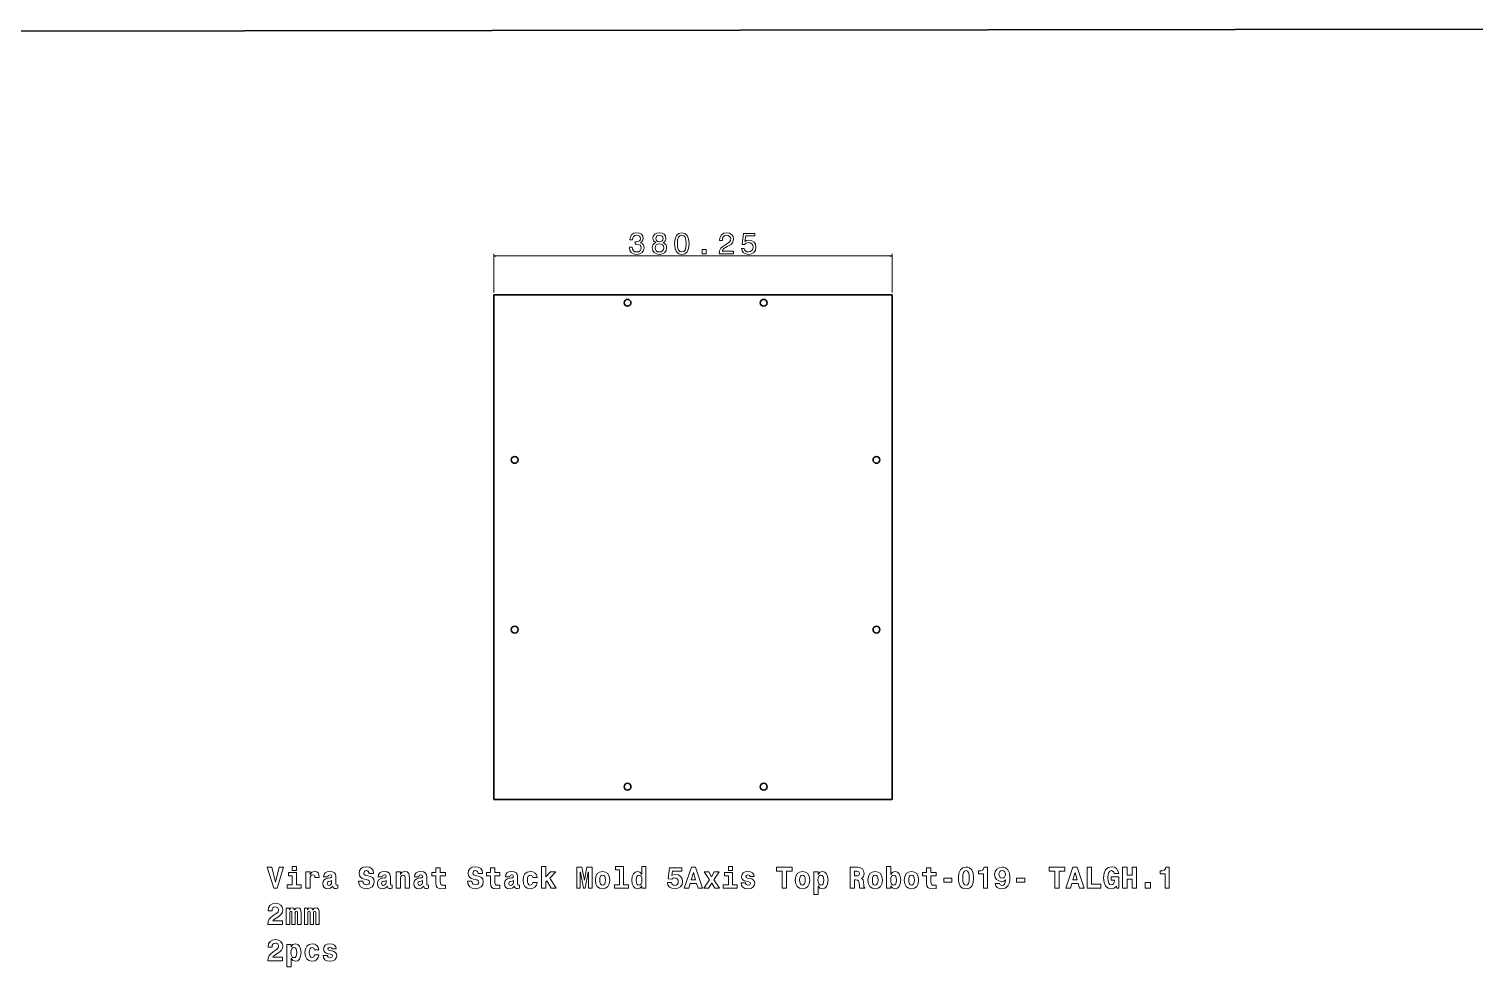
# Model space of a CAD drawing. Extents: x -2439 to 4698, y -548 to 933.
# Drawn here: x 3310 to 4698, y -323 to 572 of the extents above; entities that cross this region are included whole.
import ezdxf

# ---------------------------------------------------------------- set-up
doc = ezdxf.new("R2010")
doc.units = 0

msp = doc.modelspace()

# ---------------------------------------------------------------- linework, layer by layer
at = {"color": 7, "lineweight": 35}
for p, q in [((-2439.5, 561.4), (4698.2, 572.4)), ((3753.9, -163.3), (3753.9, 318.7)), ((4134.2, 318.7), (3753.9, 318.7)), ((4134.2, -163.3), (4134.2, 318.7)), ((4134.2, -163.3), (3753.9, -163.3))]:
    msp.add_line(p, q, dxfattribs=at)
at = {"color": 7, "lineweight": 13}
for p, q in [((3753.9, 320.7), (3753.9, 357.7)), ((3753.9, 355.7), (4134.2, 355.7)), ((4134.2, 320.7), (4134.2, 357.7))]:
    msp.add_line(p, q, dxfattribs=at)
for points in [[(3883.4, 364), (3883.4, 363.8), (3883.9, 361), (3885.2, 358.9), (3887.4, 357.6), (3890.2, 357.1), (3893.2, 357.6), (3895.4, 358.9), (3896.9, 360.9), (3897.4, 363.5), (3897.2, 365.2), (3896.5, 366.6), (3895.5, 367.6), (3894.1, 368.4), (3896, 370), (3896.6, 372.5), (3896.2, 374.7), (3895, 376.4), (3893, 377.5), (3890.2, 377.8), (3887.6, 377.4), (3885.6, 376.1), (3884.3, 374.1), (3883.9, 371.4), (3883.9, 371.2), (3886.4, 371.2), (3886.7, 373.1), (3887.4, 374.4), (3888.6, 375.2), (3890.3, 375.5), (3891.8, 375.3), (3892.9, 374.6), (3893.6, 373.7), (3893.9, 372.3), (3893.6, 370.9), (3892.9, 370), (3891.7, 369.4), (3890.1, 369.2), (3888.9, 369.3), (3888.9, 367), (3890.3, 367), (3892.2, 366.8), (3893.5, 366.1), (3894.3, 365), (3894.6, 363.5), (3894.3, 361.8), (3893.5, 360.6), (3892.1, 359.8), (3890.4, 359.5), (3888.6, 359.8), (3887.2, 360.7), (3886.4, 362.1), (3886.1, 364)], [(3908.5, 368.5), (3907, 367.7), (3906, 366.5), (3905.3, 365.1), (3905.1, 363.4), (3905.6, 360.9), (3906.9, 358.9), (3909.1, 357.6), (3912, 357.1), (3914.9, 357.6), (3917.1, 358.9), (3918.4, 360.9), (3918.9, 363.4), (3918.7, 365.1), (3918.1, 366.5), (3917, 367.7), (3915.6, 368.5), (3916.8, 369.2), (3917.6, 370.1), (3918.1, 371.3), (3918.2, 372.7), (3917.8, 374.7), (3916.6, 376.4), (3914.6, 377.4), (3912, 377.8), (3909.4, 377.4), (3907.5, 376.4), (3906.2, 374.7), (3905.8, 372.7), (3906, 371.3), (3906.4, 370.1)], [(3908.5, 372.5), (3908.8, 373.7), (3909.5, 374.7), (3910.6, 375.3), (3912, 375.5), (3913.5, 375.3), (3914.6, 374.7), (3915.3, 373.7), (3915.5, 372.5), (3915.3, 371.2), (3914.6, 370.2), (3913.5, 369.5), (3912, 369.3), (3910.6, 369.5), (3909.5, 370.2), (3908.8, 371.2)], [(3926.4, 367.5), (3926.9, 362.9), (3928.2, 359.7), (3930.4, 357.8), (3933.4, 357.1), (3936.3, 357.8), (3938.5, 359.7), (3939.8, 362.9), (3940.3, 367.5), (3939.8, 372), (3939.3, 373.8), (3938.5, 375.2), (3936.3, 377.2), (3933.4, 377.8), (3930.4, 377.2), (3928.2, 375.2), (3926.9, 372)], [(3929.2, 367.5), (3929.4, 371), (3930.2, 373.5), (3931.5, 374.9), (3933.4, 375.5), (3935.3, 374.9), (3936.6, 373.5), (3937.3, 371), (3937.5, 367.5), (3937.3, 364), (3936.6, 361.4), (3935.3, 360), (3933.4, 359.5), (3931.5, 360), (3930.2, 361.4), (3929.4, 364)], [(3969, 357.7), (3982.8, 357.7), (3982.8, 360.2), (3971.9, 360.2), (3972.5, 361.5), (3973.6, 362.7), (3976.8, 364.7), (3978.5, 365.6), (3980.4, 366.8), (3981.7, 368.3), (3982.5, 370), (3982.8, 371.9), (3982.3, 374.3), (3980.9, 376.2), (3978.9, 377.4), (3976.2, 377.8), (3973.4, 377.4), (3971.3, 376), (3970, 373.8), (3969.5, 371), (3969.5, 370.6), (3972.1, 370.6), (3972.1, 370.8), (3972.4, 372.8), (3973.2, 374.2), (3974.4, 375.1), (3976.1, 375.5), (3977.7, 375.2), (3979, 374.4), (3979.8, 373.3), (3980.1, 371.9), (3979.9, 370.6), (3979.3, 369.5), (3978.4, 368.5), (3977.1, 367.6), (3975.4, 366.7), (3972.6, 364.9), (3970.6, 363), (3969.4, 360.7), (3969, 357.8)], [(3990.3, 362.9), (3990.9, 360.6), (3992.3, 358.7), (3994.4, 357.6), (3997.1, 357.1), (4000, 357.6), (4002.2, 359.1), (4003.7, 361.3), (4004.2, 364.2), (4003.7, 366.9), (4002.4, 369), (4000.2, 370.3), (3997.4, 370.8), (3995.2, 370.5), (3993.6, 369.5), (3994.4, 374.9), (4003.1, 374.9), (4003.1, 377.3), (3992.4, 377.3), (3990.9, 366.7), (3993.2, 366.7), (3994.8, 368), (3997, 368.5), (3998.8, 368.2), (4000.2, 367.3), (4001.1, 365.9), (4001.4, 364), (4001.1, 362.2), (4000.2, 360.8), (3998.8, 359.9), (3997, 359.6), (3995.4, 359.8), (3994.3, 360.5), (3993.4, 361.5), (3993, 362.9)], [(3907.9, 363.5), (3908.2, 365), (3909, 366.2), (3910.3, 366.9), (3912, 367.2), (3913.7, 366.9), (3915, 366.2), (3915.9, 365), (3916.2, 363.5), (3915.9, 361.9), (3915, 360.6), (3913.7, 359.8), (3912, 359.5), (3910.3, 359.8), (3909, 360.6), (3908.2, 361.9)], [(3952.7, 357.7), (3956.7, 357.7), (3956.7, 362), (3952.7, 362)], [(3541.9, -228), (3537.7, -228), (3543.8, -248), (3547.2, -248), (3553.3, -228), (3549.1, -228), (3545.5, -242.1)], [(3570, -244.8), (3565.6, -244.8), (3565.6, -233), (3557.8, -233), (3557.8, -236.3), (3561.5, -236.3), (3561.5, -244.8), (3556.6, -244.8), (3556.6, -248), (3570, -248)], [(3561.5, -227.3), (3561.5, -231.2), (3565.6, -231.2), (3565.6, -227.3)], [(3574.4, -232.5), (3574.4, -248), (3578.5, -248), (3578.5, -240.1), (3578.6, -238.1), (3579, -236.6), (3579.8, -235.6), (3581.2, -235.3), (3582.6, -236), (3583, -236.8), (3583.2, -237.8), (3583.2, -237.9), (3587.2, -237.9), (3587.2, -237.7), (3586.9, -235.2), (3586.2, -233.4), (3584.9, -232.4), (3583, -232), (3581.5, -232.2), (3580.3, -232.8), (3579.3, -233.8), (3578.5, -235.2), (3578.5, -232.5)], [(3595.4, -237.2), (3595.9, -235.7), (3597.4, -235.2), (3598.7, -235.6), (3599.2, -236.7), (3599, -237.6), (3598.4, -238.1), (3597.4, -238.2), (3595.8, -238.4), (3593.6, -239), (3592, -240), (3591, -241.6), (3590.7, -243.6), (3591, -245.6), (3592, -247.2), (3593.5, -248.2), (3595.6, -248.6), (3598.1, -247.9), (3600.2, -246.1), (3600.6, -247.2), (3601.2, -247.9), (3602, -248.2), (3603.3, -248.3), (3604.9, -248.1), (3604.9, -245.1), (3604.2, -245.2), (3603.3, -244.8), (3603.1, -243.7), (3603.1, -236.8), (3602.8, -234.7), (3601.7, -233.2), (3599.9, -232.3), (3597.4, -232), (3594.9, -232.4), (3593, -233.4), (3591.9, -234.9), (3591.5, -237), (3591.5, -237.2)], [(3639.1, -234), (3638.7, -231.2), (3637.3, -229.2), (3635.1, -227.9), (3632, -227.5), (3629.3, -227.9), (3627.2, -229.2), (3625.8, -231.2), (3625.4, -233.8), (3625.7, -235.9), (3626.6, -237.5), (3628.3, -238.6), (3630.6, -239.3), (3632.5, -239.7), (3634.1, -240.2), (3635, -240.9), (3635.4, -242.1), (3635.1, -243.2), (3634.5, -244.1), (3633.5, -244.6), (3632.2, -244.8), (3631, -244.6), (3630, -243.9), (3629.3, -242.8), (3629, -241.4), (3624.7, -241.4), (3625.3, -244.4), (3626.8, -246.7), (3629.1, -248.1), (3632.1, -248.6), (3635.3, -248.1), (3637.7, -246.8), (3639.2, -244.7), (3639.7, -241.9), (3639.3, -239.5), (3638.1, -237.9), (3636.1, -236.9), (3633.6, -236.2), (3631.9, -235.8), (3630.7, -235.3), (3630, -234.6), (3629.7, -233.5), (3630.4, -231.9), (3631.2, -231.4), (3632.3, -231.2), (3633.3, -231.4), (3634.1, -231.9), (3634.8, -233.7), (3634.8, -234)], [(3647.5, -237.2), (3647.9, -235.7), (3649.4, -235.2), (3650.8, -235.6), (3651.2, -236.7), (3651, -237.6), (3650.5, -238.1), (3649.4, -238.2), (3647.8, -238.4), (3645.6, -239), (3644, -240), (3643.1, -241.6), (3642.8, -243.6), (3643.1, -245.6), (3644, -247.2), (3645.6, -248.2), (3647.6, -248.6), (3650.1, -247.9), (3652.3, -246.1), (3652.6, -247.2), (3653.2, -247.9), (3654.1, -248.2), (3655.3, -248.3), (3657, -248.1), (3657, -245.1), (3656.3, -245.2), (3655.3, -244.8), (3655.2, -243.7), (3655.2, -236.8), (3654.8, -234.7), (3653.8, -233.2), (3652, -232.3), (3649.4, -232), (3646.9, -232.4), (3645.1, -233.4), (3643.9, -234.9), (3643.5, -237), (3643.5, -237.2)], [(3660.6, -232.5), (3660.6, -248), (3664.7, -248), (3664.7, -240.3), (3664.8, -238.2), (3665.2, -236.7), (3666.1, -235.8), (3667.4, -235.5), (3668.4, -235.8), (3669, -236.5), (3669.2, -237.8), (3669.3, -239.4), (3669.3, -248), (3673.4, -248), (3673.4, -238.6), (3673.2, -235.8), (3672.7, -233.8), (3671.3, -232.5), (3669, -232), (3667.6, -232.2), (3666.4, -232.7), (3665.5, -233.6), (3664.7, -234.9), (3664.7, -232.5)], [(3682.2, -237.2), (3682.6, -235.7), (3684.1, -235.2), (3685.5, -235.6), (3685.9, -236.7), (3685.7, -237.6), (3685.2, -238.1), (3684.1, -238.2), (3682.5, -238.4), (3680.3, -239), (3678.7, -240), (3677.8, -241.6), (3677.5, -243.6), (3677.8, -245.6), (3678.7, -247.2), (3680.3, -248.2), (3682.3, -248.6), (3684.8, -247.9), (3687, -246.1), (3687.3, -247.2), (3687.9, -247.9), (3688.8, -248.2), (3690, -248.3), (3691.7, -248.1), (3691.7, -245.1), (3691, -245.2), (3690, -244.8), (3689.9, -243.7), (3689.9, -236.8), (3689.5, -234.7), (3688.5, -233.2), (3686.7, -232.3), (3684.1, -232), (3681.6, -232.4), (3679.8, -233.4), (3678.6, -234.9), (3678.2, -237), (3678.2, -237.2)], [(3707.7, -233), (3702.8, -233), (3702.8, -228.5), (3698.7, -228.5), (3698.7, -233), (3694.9, -233), (3694.9, -236.3), (3698.7, -236.3), (3698.7, -243.2), (3699, -245.6), (3699.9, -247.3), (3701.7, -248.2), (3704.4, -248.6), (3707.7, -248.4), (3707.7, -245.1), (3705.8, -245.2), (3704.2, -245), (3703.3, -244.3), (3702.9, -243.2), (3702.8, -241.7), (3702.8, -236.3), (3707.7, -236.3)], [(3743.2, -234), (3742.7, -231.2), (3741.4, -229.2), (3739.1, -227.9), (3736.1, -227.5), (3733.4, -227.9), (3731.3, -229.2), (3729.9, -231.2), (3729.5, -233.8), (3729.8, -235.9), (3730.7, -237.5), (3732.3, -238.6), (3734.6, -239.3), (3736.6, -239.7), (3738.2, -240.2), (3739.1, -240.9), (3739.5, -242.1), (3739.2, -243.2), (3738.6, -244.1), (3737.6, -244.6), (3736.3, -244.8), (3735.1, -244.6), (3734, -243.9), (3733.4, -242.8), (3733.1, -241.4), (3728.8, -241.4), (3729.4, -244.4), (3730.9, -246.7), (3733.2, -248.1), (3736.1, -248.6), (3739.4, -248.1), (3741.8, -246.8), (3743.3, -244.7), (3743.8, -241.9), (3743.4, -239.5), (3742.2, -237.9), (3740.2, -236.9), (3737.7, -236.2), (3736, -235.8), (3734.8, -235.3), (3734.1, -234.6), (3733.8, -233.5), (3734.5, -231.9), (3735.3, -231.4), (3736.3, -231.2), (3737.4, -231.4), (3738.2, -231.9), (3738.9, -233.7), (3738.9, -234)], [(3759.7, -233), (3754.8, -233), (3754.8, -228.5), (3750.8, -228.5), (3750.8, -233), (3746.9, -233), (3746.9, -236.3), (3750.8, -236.3), (3750.8, -243.2), (3751, -245.6), (3751.9, -247.3), (3753.7, -248.2), (3756.5, -248.6), (3759.7, -248.4), (3759.7, -245.1), (3757.8, -245.2), (3756.3, -245), (3755.4, -244.3), (3754.9, -243.2), (3754.8, -241.7), (3754.8, -236.3), (3759.7, -236.3)], [(3768.9, -237.2), (3769.4, -235.7), (3770.8, -235.2), (3772.2, -235.6), (3772.7, -236.7), (3772.5, -237.6), (3771.9, -238.1), (3770.9, -238.2), (3769.3, -238.4), (3767.1, -239), (3765.5, -240), (3764.5, -241.6), (3764.2, -243.6), (3764.5, -245.6), (3765.5, -247.2), (3767, -248.2), (3769.1, -248.6), (3771.6, -247.9), (3773.7, -246.1), (3774, -247.2), (3774.6, -247.9), (3775.5, -248.2), (3776.8, -248.3), (3778.4, -248.1), (3778.4, -245.1), (3777.7, -245.2), (3776.8, -244.8), (3776.6, -243.7), (3776.6, -236.8), (3776.3, -234.7), (3775.2, -233.2), (3773.4, -232.3), (3770.8, -232), (3768.4, -232.4), (3766.5, -233.4), (3765.3, -234.9), (3765, -237), (3765, -237.2)], [(3791.1, -242.5), (3790.3, -244.4), (3788.7, -245.1), (3787.5, -244.8), (3786.7, -243.9), (3786.1, -242.3), (3786, -240.2), (3786.1, -238.1), (3786.7, -236.6), (3787.6, -235.7), (3788.7, -235.4), (3790.3, -236), (3791.1, -237.7), (3795.2, -237.7), (3794.6, -235.3), (3793.3, -233.5), (3791.3, -232.4), (3788.8, -232), (3785.9, -232.6), (3783.7, -234.3), (3782.3, -236.9), (3781.8, -240.3), (3782.3, -243.7), (3783.6, -246.3), (3785.7, -248), (3788.5, -248.6), (3791.2, -248.1), (3793.2, -246.9), (3794.6, -245), (3795.2, -242.5)], [(3799.6, -227.3), (3799.6, -248), (3803.6, -248), (3803.6, -242), (3804.6, -240.8), (3808.8, -248), (3813.3, -248), (3807.3, -238.3), (3813.1, -232.5), (3808.1, -232.5), (3803.6, -237.1), (3803.6, -227.3)], [(3833.1, -228), (3833.1, -248), (3836.5, -248), (3836.5, -232.6), (3836.8, -232.6), (3839.6, -248), (3841.2, -248), (3844, -232.6), (3844.3, -232.6), (3844.3, -248), (3847.8, -248), (3847.8, -228), (3842.7, -228), (3840.5, -240.3), (3840.4, -240.3), (3838.1, -228)], [(3850.9, -240.3), (3851.4, -243.8), (3852.7, -246.4), (3854.9, -248), (3857.8, -248.6), (3860.6, -248), (3862.8, -246.4), (3864.1, -243.8), (3864.6, -240.3), (3864.1, -236.8), (3862.8, -234.1), (3860.6, -232.6), (3857.7, -232), (3854.9, -232.6), (3852.7, -234.1), (3851.4, -236.8)], [(3857.8, -235.4), (3858.9, -235.7), (3859.8, -236.6), (3860.3, -238.2), (3860.5, -240.3), (3860.3, -242.4), (3859.8, -243.9), (3858.9, -244.8), (3857.8, -245.1), (3856.6, -244.8), (3855.7, -243.9), (3855.2, -242.3), (3855, -240.1), (3855.2, -238.1), (3855.7, -236.6), (3856.6, -235.7)], [(3870, -230.5), (3873.8, -230.5), (3873.8, -244.8), (3869, -244.8), (3869, -248), (3882.5, -248), (3882.5, -244.8), (3877.8, -244.8), (3877.8, -227.3), (3870, -227.3)], [(3895.1, -245.6), (3895.1, -248), (3899.2, -248), (3899.2, -227.3), (3895.1, -227.3), (3895.1, -234.9), (3894.3, -233.6), (3893.4, -232.7), (3892.3, -232.2), (3891.1, -232), (3888.9, -232.6), (3887.2, -234.2), (3886.1, -236.8), (3885.7, -240.3), (3886.1, -243.8), (3887.2, -246.4), (3888.9, -248), (3891.1, -248.6), (3892.3, -248.4), (3893.4, -247.9), (3894.3, -246.9)], [(3892.5, -235.4), (3893.7, -235.8), (3894.5, -236.6), (3895.1, -238.2), (3895.3, -240.3), (3895.1, -242.4), (3894.5, -243.9), (3893.6, -244.8), (3892.5, -245.1), (3891.4, -244.8), (3890.5, -243.9), (3890, -242.4), (3889.8, -240.3), (3890, -238.2), (3890.5, -236.7), (3891.4, -235.8)], [(3923.6, -242.6), (3919.7, -242.6), (3920.2, -245.1), (3921.7, -247), (3923.8, -248.1), (3926.6, -248.6), (3929.7, -248.1), (3932.1, -246.6), (3933.6, -244.4), (3934.2, -241.5), (3933.7, -238.8), (3932.3, -236.7), (3930.2, -235.3), (3927.4, -234.8), (3925.6, -235.1), (3924, -235.9), (3924.5, -231.8), (3933.3, -231.8), (3933.3, -228.4), (3921.7, -228.4), (3920.4, -239.2), (3924, -239.4), (3925.1, -238.4), (3926.7, -238.1), (3928.1, -238.3), (3929.1, -239), (3929.8, -240.2), (3930, -241.7), (3929.8, -243.3), (3929.1, -244.4), (3928.1, -245.1), (3926.6, -245.4), (3925.4, -245.2), (3924.5, -244.6), (3923.9, -243.8)], [(3942.5, -228), (3935.7, -248), (3940, -248), (3941.3, -243.4), (3947.5, -243.4), (3948.9, -248), (3953.2, -248), (3946.5, -228)], [(3944.5, -233), (3946.5, -240), (3942.4, -240)], [(3959.8, -240), (3954.3, -248), (3958.9, -248), (3961.9, -243.1), (3964.8, -248), (3969.4, -248), (3963.9, -240), (3969, -232.5), (3964.4, -232.5), (3961.8, -237), (3959.2, -232.5), (3954.6, -232.5)], [(3986.4, -244.8), (3981.9, -244.8), (3981.9, -233), (3974.1, -233), (3974.1, -236.3), (3977.9, -236.3), (3977.9, -244.8), (3972.9, -244.8), (3972.9, -248), (3986.4, -248)], [(3977.9, -227.3), (3977.9, -231.2), (3981.9, -231.2), (3981.9, -227.3)], [(3997.4, -241.9), (3998.5, -242.4), (3998.9, -243.4), (3998.3, -244.7), (3996.5, -245.2), (3994.7, -244.6), (3994, -243), (3990.1, -243), (3990.5, -245.4), (3991.7, -247.1), (3993.7, -248.2), (3996.4, -248.6), (3999.2, -248.2), (4001.3, -247.1), (4002.5, -245.5), (4003, -243.2), (4002.7, -241.5), (4001.8, -240.2), (4000.3, -239.2), (3998.3, -238.6), (3996, -238.3), (3994.9, -237.8), (3994.5, -236.7), (3995, -235.7), (3996.4, -235.3), (3998, -235.8), (3998.6, -236.9), (4002.5, -236.9), (4002.5, -236.8), (4002.1, -234.9), (4000.9, -233.3), (3999, -232.4), (3996.4, -232), (3993.9, -232.4), (3992.1, -233.4), (3990.9, -234.9), (3990.5, -236.9), (3990.8, -238.6), (3991.7, -239.9), (3993.1, -240.9), (3995, -241.4)], [(4029.1, -231.8), (4029.1, -248), (4033.3, -248), (4033.3, -231.8), (4038.6, -231.8), (4038.6, -228), (4023.8, -228), (4023.8, -231.8)], [(4041.7, -240.3), (4042.2, -243.8), (4043.6, -246.4), (4045.7, -248), (4048.6, -248.6), (4051.4, -248), (4053.6, -246.4), (4055, -243.8), (4055.5, -240.3), (4055, -236.8), (4053.6, -234.1), (4051.4, -232.6), (4048.6, -232), (4045.7, -232.6), (4043.6, -234.1), (4042.2, -236.8)], [(4048.6, -235.4), (4049.7, -235.7), (4050.6, -236.6), (4051.1, -238.2), (4051.3, -240.3), (4051.1, -242.4), (4050.6, -243.9), (4049.7, -244.8), (4048.6, -245.1), (4047.4, -244.8), (4046.6, -243.9), (4046, -242.3), (4045.9, -240.1), (4046, -238.1), (4046.6, -236.6), (4047.4, -235.7)], [(4059.5, -232.5), (4059.5, -254), (4063.6, -254), (4063.6, -245.6), (4064.4, -246.9), (4065.3, -247.9), (4067.6, -248.6), (4069.8, -248), (4071.5, -246.4), (4072.6, -243.8), (4073.1, -240.3), (4072.6, -236.8), (4071.5, -234.2), (4069.8, -232.6), (4067.6, -232), (4066.3, -232.2), (4065.3, -232.7), (4064.4, -233.6), (4063.6, -234.9), (4063.6, -232.5)], [(4066.2, -235.4), (4067.3, -235.8), (4068.2, -236.7), (4068.7, -238.2), (4068.9, -240.3), (4068.7, -242.4), (4068.2, -243.9), (4067.3, -244.8), (4066.2, -245.1), (4065, -244.8), (4064.1, -243.9), (4063.6, -242.3), (4063.4, -240.1), (4063.6, -238.1), (4064.2, -236.6), (4065.1, -235.8)], [(4094, -228), (4094, -248), (4098.2, -248), (4098.2, -240.1), (4099.5, -240.1), (4101.1, -240.3), (4102.1, -240.9), (4102.5, -241.8), (4102.7, -243.2), (4102.9, -245.3), (4103, -246.9), (4103.4, -248), (4108, -248), (4108, -247.5), (4107.3, -246.6), (4107.1, -245.2), (4106.9, -242.5), (4106.4, -240.1), (4105.8, -239.3), (4104.7, -238.8), (4105.9, -238), (4106.7, -236.9), (4107.2, -235.5), (4107.4, -233.8), (4107, -231.3), (4105.8, -229.5), (4103.9, -228.4), (4101.3, -228)], [(4098.2, -231.8), (4100.4, -231.8), (4102.3, -232.2), (4102.8, -232.9), (4103, -233.9), (4102.8, -235.1), (4102.3, -235.8), (4101.4, -236.2), (4100.2, -236.3), (4098.2, -236.3)], [(4111.1, -240.3), (4111.6, -243.8), (4112.9, -246.4), (4115.1, -248), (4118, -248.6), (4120.8, -248), (4123, -246.4), (4124.4, -243.8), (4124.9, -240.3), (4124.4, -236.8), (4123, -234.1), (4120.8, -232.6), (4118, -232), (4115.1, -232.6), (4112.9, -234.1), (4111.6, -236.8)], [(4118, -235.4), (4119.1, -235.7), (4120, -236.6), (4120.5, -238.2), (4120.7, -240.3), (4120.5, -242.4), (4120, -243.9), (4119.1, -244.8), (4118, -245.1), (4116.8, -244.8), (4115.9, -243.9), (4115.4, -242.3), (4115.3, -240.1), (4115.4, -238.1), (4116, -236.6), (4116.8, -235.7)], [(4128.9, -227.3), (4128.9, -248), (4133, -248), (4133, -245.6), (4133.8, -246.9), (4134.7, -247.9), (4137, -248.6), (4139.2, -248), (4140.9, -246.4), (4142, -243.8), (4142.5, -240.3), (4142, -236.8), (4140.9, -234.2), (4139.2, -232.6), (4137, -232), (4135.7, -232.2), (4134.7, -232.7), (4133.8, -233.6), (4133, -234.9), (4133, -227.3)], [(4135.6, -235.4), (4136.7, -235.8), (4137.6, -236.7), (4138.1, -238.2), (4138.3, -240.3), (4138.1, -242.4), (4137.6, -243.9), (4136.7, -244.8), (4135.6, -245.1), (4134.4, -244.8), (4133.5, -243.9), (4133, -242.3), (4132.8, -240.1), (4133, -238.1), (4133.6, -236.6), (4134.4, -235.8)], [(4145.8, -240.3), (4146.3, -243.8), (4147.6, -246.4), (4149.8, -248), (4152.7, -248.6), (4155.5, -248), (4157.7, -246.4), (4159.1, -243.8), (4159.5, -240.3), (4159.1, -236.8), (4157.7, -234.1), (4155.5, -232.6), (4152.7, -232), (4149.8, -232.6), (4147.6, -234.1), (4146.3, -236.8)], [(4152.7, -235.4), (4153.8, -235.7), (4154.7, -236.6), (4155.2, -238.2), (4155.4, -240.3), (4155.2, -242.4), (4154.7, -243.9), (4153.8, -244.8), (4152.7, -245.1), (4151.5, -244.8), (4150.6, -243.9), (4150.1, -242.3), (4150, -240.1), (4150.1, -238.1), (4150.7, -236.6), (4151.5, -235.7)], [(4176.1, -233), (4171.2, -233), (4171.2, -228.5), (4167.1, -228.5), (4167.1, -233), (4163.3, -233), (4163.3, -236.3), (4167.1, -236.3), (4167.1, -243.2), (4167.4, -245.6), (4168.3, -247.3), (4170.1, -248.2), (4172.8, -248.6), (4176.1, -248.4), (4176.1, -245.1), (4174.2, -245.2), (4172.7, -245), (4171.7, -244.3), (4171.3, -243.2), (4171.2, -241.7), (4171.2, -236.3), (4176.1, -236.3)], [(4197.4, -237.9), (4197.5, -240.5), (4197.9, -242.6), (4199.2, -245.9), (4200.2, -247.1), (4201.5, -247.9), (4204.7, -248.6), (4207.9, -247.9), (4210.2, -246), (4211, -244.5), (4211.5, -242.8), (4212, -238.2), (4211.5, -233.7), (4211, -231.9), (4210.2, -230.5), (4207.9, -228.5), (4206.4, -228), (4204.7, -227.9), (4201.6, -228.5), (4199.3, -230.4), (4197.9, -233.6)], [(4204.7, -231.2), (4206.1, -231.7), (4207.1, -233), (4207.6, -235.2), (4207.8, -238.2), (4207.6, -241.3), (4207.1, -243.5), (4206.1, -244.8), (4204.7, -245.2), (4203.2, -244.8), (4202.3, -243.4), (4201.8, -241.2), (4201.6, -238), (4201.8, -235), (4202.3, -232.9), (4203.3, -231.7)], [(4221.3, -234.2), (4221.3, -248), (4225.3, -248), (4225.3, -227.9), (4222, -227.9), (4221.5, -229.6), (4220.5, -230.7), (4218.9, -231.3), (4216.7, -231.4), (4216.5, -231.4), (4216.5, -234.2)], [(4232.6, -243.4), (4233.1, -245.6), (4234.3, -247.2), (4236.2, -248.2), (4238.7, -248.6), (4240.4, -248.4), (4242, -247.9), (4243.4, -247.1), (4244.5, -245.8), (4245.4, -244.3), (4246.1, -242.5), (4246.5, -240.3), (4246.6, -237.8), (4246.1, -233.5), (4244.6, -230.4), (4242.3, -228.5), (4240.8, -228), (4239.1, -227.9), (4236.2, -228.4), (4234, -229.8), (4232.5, -232.1), (4232, -234.9), (4232.5, -237.7), (4233.8, -239.8), (4235.9, -241.1), (4238.6, -241.5), (4240.7, -241.2), (4242.4, -240.1), (4242.1, -242.5), (4241.4, -244.1), (4240.4, -245.1), (4239, -245.4), (4237.4, -244.9), (4236.7, -243.4)], [(4239.3, -238.3), (4237.9, -238), (4237, -237.4), (4236.3, -236.3), (4236.1, -234.7), (4236.3, -233.2), (4236.9, -232.1), (4237.9, -231.4), (4239.1, -231.1), (4240.4, -231.4), (4241.4, -232.1), (4242.1, -233.3), (4242.3, -234.9), (4242.1, -236.3), (4241.5, -237.4), (4240.5, -238)], [(4289.4, -231.8), (4289.4, -248), (4293.6, -248), (4293.6, -231.8), (4298.9, -231.8), (4298.9, -228), (4284.1, -228), (4284.1, -231.8)], [(4306.8, -228), (4300.1, -248), (4304.3, -248), (4305.7, -243.4), (4311.8, -243.4), (4313.2, -248), (4317.6, -248), (4310.8, -228)], [(4308.8, -233), (4310.8, -240), (4306.8, -240)], [(4333.3, -248), (4333.3, -244.2), (4324.6, -244.2), (4324.6, -228), (4320.4, -228), (4320.4, -248)], [(4350.5, -234), (4349.7, -231.3), (4348.3, -229.2), (4346.3, -227.9), (4343.8, -227.5), (4340.5, -228.2), (4338, -230.3), (4336.5, -233.6), (4335.9, -238), (4336.5, -242.4), (4338, -245.8), (4340.4, -247.9), (4343.3, -248.6), (4346.1, -247.9), (4348.3, -246.1), (4348.7, -248), (4350.7, -248), (4350.7, -237.2), (4343.4, -237.2), (4343.4, -240.4), (4346.3, -240.4), (4346, -242.3), (4345.5, -243.7), (4344.6, -244.5), (4343.4, -244.7), (4342, -244.3), (4341, -243.1), (4340.4, -240.9), (4340.2, -237.8), (4340.4, -234.9), (4341, -232.9), (4342.1, -231.6), (4343.5, -231.2), (4345.1, -231.9), (4345.7, -232.8), (4346.1, -234)], [(4354.2, -228), (4354.2, -248), (4358.4, -248), (4358.4, -239.3), (4363.4, -239.3), (4363.4, -248), (4367.5, -248), (4367.5, -228), (4363.4, -228), (4363.4, -235.5), (4358.4, -235.5), (4358.4, -228)], [(4394.8, -234.2), (4394.8, -248), (4398.7, -248), (4398.7, -227.9), (4395.5, -227.9), (4395, -229.6), (4394, -230.7), (4392.4, -231.3), (4390.2, -231.4), (4390, -231.4), (4390, -234.2)], [(3599.1, -242.5), (3598.9, -243.7), (3598.3, -244.5), (3597.4, -245.1), (3596.3, -245.3), (3595.1, -244.8), (3594.7, -243.5), (3595.1, -242.3), (3596.1, -241.6), (3597.8, -241.3), (3599.1, -240.7)], [(3651.2, -242.5), (3650.9, -243.7), (3650.3, -244.5), (3649.4, -245.1), (3648.4, -245.3), (3647.2, -244.8), (3646.8, -243.5), (3647.1, -242.3), (3648.1, -241.6), (3649.9, -241.3), (3651.2, -240.7)], [(3685.9, -242.5), (3685.6, -243.7), (3685, -244.5), (3684.1, -245.1), (3683.1, -245.3), (3681.9, -244.8), (3681.4, -243.5), (3681.8, -242.3), (3682.8, -241.6), (3684.6, -241.3), (3685.9, -240.7)], [(3772.6, -242.5), (3772.4, -243.7), (3771.8, -244.5), (3770.9, -245.1), (3769.8, -245.3), (3768.6, -244.8), (3768.2, -243.5), (3768.5, -242.3), (3769.6, -241.6), (3771.3, -241.3), (3772.6, -240.7)], [(4183.4, -238.3), (4183.4, -242.2), (4191.3, -242.2), (4191.3, -238.3)], [(4252.8, -238.3), (4252.8, -242.2), (4260.7, -242.2), (4260.7, -238.3)], [(4375.6, -242.7), (4375.6, -248), (4380.9, -248), (4380.9, -242.7)], [(3542.2, -269.6), (3542.2, -269.5), (3542.4, -267.9), (3543, -266.8), (3544, -266.1), (3545.4, -265.8), (3546.6, -266), (3547.6, -266.6), (3548.1, -267.5), (3548.4, -268.7), (3548, -270.4), (3546.9, -271.7), (3545.3, -272.9), (3543.3, -274.2), (3541, -275.9), (3539.5, -277.7), (3538.5, -279.9), (3538.1, -282.6), (3552.3, -282.6), (3552.3, -279.2), (3543.1, -279.2), (3543.7, -278.3), (3544.6, -277.5), (3547.7, -275.5), (3549.7, -274), (3551.2, -272.5), (3552.2, -270.8), (3552.5, -268.6), (3552, -266.1), (3550.6, -264.2), (3548.4, -262.9), (3545.4, -262.4), (3542.5, -262.9), (3540.4, -264.3), (3538.9, -266.6), (3538.5, -269.6), (3538.5, -269.6)], [(3566.6, -271.1), (3566.6, -282.6), (3569.9, -282.6), (3569.9, -271.9), (3569.7, -269.6), (3569.3, -268), (3568.3, -266.9), (3566.7, -266.6), (3565.1, -267.1), (3563.7, -268.8), (3562.8, -267.2), (3561.2, -266.6), (3559.8, -267.1), (3558.8, -268.8), (3558.8, -267.1), (3555.8, -267.1), (3555.8, -282.6), (3559.1, -282.6), (3559.1, -271.2), (3559.4, -270.2), (3560.3, -269.8), (3561, -270.1), (3561.2, -270.9), (3561.2, -282.6), (3564.4, -282.6), (3564.4, -271.2), (3564.8, -270.2), (3565.7, -269.8), (3566.3, -270.1), (3566.6, -270.9)], [(3583.9, -271.1), (3583.9, -282.6), (3587.2, -282.6), (3587.2, -271.9), (3587.1, -269.6), (3586.6, -268), (3585.7, -266.9), (3584.1, -266.6), (3582.4, -267.1), (3581.1, -268.8), (3580.2, -267.2), (3578.6, -266.6), (3577.1, -267.1), (3576.1, -268.8), (3576.1, -267.1), (3573.2, -267.1), (3573.2, -282.6), (3576.4, -282.6), (3576.4, -271.2), (3576.7, -270.2), (3577.6, -269.8), (3578.3, -270.1), (3578.6, -270.9), (3578.6, -282.6), (3581.8, -282.6), (3581.8, -271.2), (3582.1, -270.2), (3583, -269.8), (3583.7, -270.1), (3583.9, -270.9)], [(3542.2, -304.2), (3542.2, -304.1), (3542.4, -302.5), (3543, -301.3), (3544, -300.7), (3545.4, -300.4), (3546.6, -300.6), (3547.6, -301.2), (3548.1, -302.1), (3548.4, -303.3), (3548, -305), (3546.9, -306.3), (3545.3, -307.5), (3543.3, -308.8), (3541, -310.5), (3539.5, -312.3), (3538.5, -314.5), (3538.1, -317.2), (3552.3, -317.2), (3552.3, -313.7), (3543.1, -313.7), (3543.7, -312.9), (3544.6, -312.1), (3547.7, -310.1), (3549.7, -308.6), (3551.2, -307.1), (3552.2, -305.4), (3552.5, -303.2), (3552, -300.7), (3550.6, -298.8), (3548.4, -297.5), (3545.4, -297), (3542.5, -297.5), (3540.4, -298.9), (3538.9, -301.1), (3538.5, -304.1), (3538.5, -304.2)], [(3556.4, -301.7), (3556.4, -323.2), (3560.5, -323.2), (3560.5, -314.8), (3561.3, -316.1), (3562.2, -317), (3564.5, -317.7), (3566.7, -317.2), (3568.4, -315.6), (3569.5, -312.9), (3570, -309.4), (3569.5, -305.9), (3568.4, -303.3), (3566.7, -301.7), (3564.5, -301.1), (3563.2, -301.3), (3562.2, -301.8), (3561.3, -302.8), (3560.5, -304.1), (3560.5, -301.7)], [(3563.1, -304.6), (3564.2, -304.9), (3565.1, -305.8), (3565.6, -307.3), (3565.8, -309.4), (3565.6, -311.5), (3565.1, -313), (3564.2, -314), (3563.1, -314.3), (3561.9, -314), (3561, -313), (3560.5, -311.5), (3560.3, -309.3), (3560.5, -307.3), (3561, -305.8), (3561.9, -304.9)], [(3582.9, -311.6), (3582.1, -313.5), (3580.5, -314.2), (3579.3, -313.9), (3578.5, -313), (3578, -311.5), (3577.8, -309.4), (3578, -307.3), (3578.5, -305.8), (3579.4, -304.9), (3580.5, -304.6), (3582.1, -305.2), (3582.9, -306.8), (3587, -306.8), (3586.4, -304.5), (3585.1, -302.7), (3583.1, -301.5), (3580.6, -301.1), (3577.7, -301.7), (3575.5, -303.4), (3574.1, -306), (3573.6, -309.5), (3574.1, -312.9), (3575.4, -315.5), (3577.5, -317.1), (3580.3, -317.7), (3583, -317.3), (3585, -316.1), (3586.4, -314.2), (3587, -311.6)], [(3598.4, -311), (3599.5, -311.6), (3599.9, -312.6), (3599.3, -313.9), (3597.4, -314.4), (3595.7, -313.8), (3595, -312.2), (3591.1, -312.2), (3591.5, -314.5), (3592.7, -316.3), (3594.7, -317.3), (3597.4, -317.7), (3600.2, -317.3), (3602.3, -316.3), (3603.5, -314.6), (3604, -312.4), (3603.6, -310.7), (3602.8, -309.3), (3601.3, -308.4), (3599.2, -307.8), (3597, -307.4), (3595.9, -306.9), (3595.5, -305.9), (3596, -304.9), (3597.4, -304.5), (3598.9, -304.9), (3599.6, -306), (3603.5, -306), (3603.5, -306), (3603.1, -304), (3601.9, -302.5), (3600, -301.5), (3597.4, -301.2), (3594.9, -301.5), (3593, -302.5), (3591.9, -304.1), (3591.5, -306.1), (3591.8, -307.8), (3592.7, -309.1), (3594, -310), (3595.9, -310.6)]]:
    msp.add_lwpolyline(points, close=True, dxfattribs=at)
for points in [[(3755.9, 356.2), (3753.9, 355.7), (3755.9, 355.2)], [(4132.2, 355.2), (4134.2, 355.7), (4132.2, 356.2)]]:
    msp.add_lwpolyline(points, dxfattribs=at)
at = {"color": 7, "lineweight": 35}
for centre in [(3881.6, 311), (4011.6, 311), (3773.9, 161), (4119.2, 161), (3773.9, -1.1), (4119.2, -1.1), (3881.6, -151.1), (4011.6, -151.1)]:
    msp.add_circle(centre, 3.25, dxfattribs=at)

doc.saveas('drawing.dxf')
